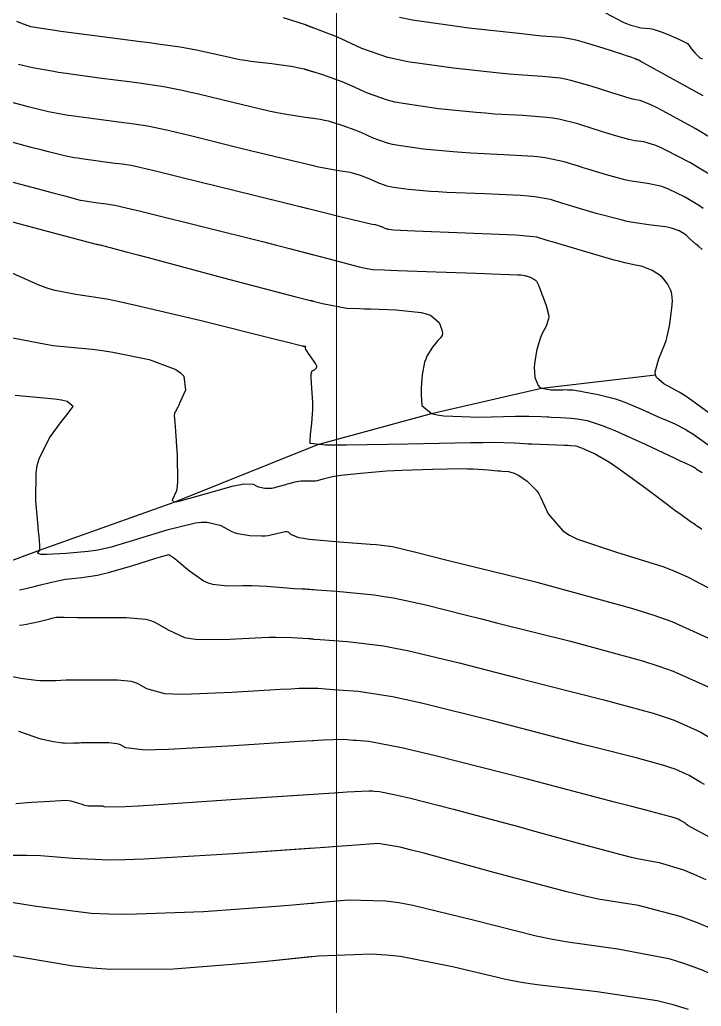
# Model space of a CAD drawing. Header units: metres. Extents: x 837475 to 838479, y 1189012 to 1191015.
# Drawn here: x 837854.6 to 837901.7, y 1190107.6 to 1190175.7 of the extents above; entities that cross this region are included whole.
import ezdxf

# ---------------------------------------------------------------- set-up
doc = ezdxf.new("R2010")
doc.units = ezdxf.units.M
doc.header["$LTSCALE"] = 0.3
doc.layers.add('COORD', color=7, linetype='Continuous', lineweight=20)
for name, color, linetype in [('COTAS 10', 1, 'Continuous'), ('COTAS INT', 252, 'Continuous'), ('DRENAJE', 5, 'Continuous')]:
    doc.layers.add(name, color=color, linetype=linetype)

msp = doc.modelspace()

# ---------------------------------------------------------------- linework, layer by layer
at = {"layer": 'COORD'}
msp.add_line((837876.514, 1189013.872), (837876.514, 1191013.872), dxfattribs=at)
at = {"layer": 'COTAS 10'}
for points in [[(837903.735, 1190166.754), (837901.3, 1190168.236), (837899.065, 1190169.444), (837898.616, 1190169.676), (837898.239, 1190169.864), (837897.492, 1190170.175), (837897.189, 1190170.218), (837897.093, 1190170.238), (837896.991, 1190170.261), (837896.58, 1190170.37), (837895.932, 1190170.571), (837895.68, 1190170.651), (837895.398, 1190170.742), (837894.117, 1190171.157), (837892.694, 1190171.555), (837892.321, 1190171.635), (837891.958, 1190171.701), (837890.722, 1190171.828), (837889.07, 1190171.939), (837888.444, 1190171.994), (837887.745, 1190172.061), (837884.611, 1190172.391), (837881.441, 1190172.845), (837880.718, 1190172.991), (837880.064, 1190173.144), (837878.263, 1190173.768), (837876.84, 1190174.43), (837876.424, 1190174.607), (837875.998, 1190174.782), (837874.381, 1190175.393), (837872.869, 1190175.886)], [(837874.381, 1190175.393), (837874.923, 1190175.188)], [(837852.326, 1190165.014), (837856.25, 1190163.967), (837857.022, 1190163.762), (837857.658, 1190163.593), (837858.816, 1190163.292), (837859.166, 1190163.225), (837859.292, 1190163.205), (837859.43, 1190163.184), (837860.034, 1190163.102), (837860.632, 1190163.025), (837860.767, 1190163.007), (837860.888, 1190162.99), (837861.214, 1190162.942), (837862.296, 1190162.69), (837862.894, 1190162.544), (837863.621, 1190162.366), (837867.324, 1190161.447), (837871.41, 1190160.42), (837872.378, 1190160.174), (837873.275, 1190159.944), (837875.927, 1190159.249), (837877.73, 1190158.775), (837878.093, 1190158.685), (837878.396, 1190158.611), (837878.999, 1190158.492), (837879.807, 1190158.465), (837880.24, 1190158.45), (837880.764, 1190158.432), (837883.413, 1190158.336), (837886.159, 1190158.238), (837886.744, 1190158.217), (837887.253, 1190158.199), (837888.458, 1190158.156), (837889.036, 1190158.134), (837889.15, 1190158.129), (837889.243, 1190158.124), (837889.412, 1190158.109), (837889.509, 1190158.08), (837889.557, 1190158.066), (837889.613, 1190158.049), (837889.893, 1190157.966), (837890.192, 1190157.812), (837890.26, 1190157.75), (837890.322, 1190157.68), (837890.496, 1190157.358), (837890.655, 1190156.922), (837890.709, 1190156.781), (837890.766, 1190156.631), (837891.008, 1190156.013), (837891.168, 1190155.383), (837891.175, 1190155.225), (837891.165, 1190155.074), (837890.99, 1190154.589), (837890.723, 1190154.072), (837890.654, 1190153.901), (837890.587, 1190153.719), (837890.364, 1190152.961), (837890.213, 1190152.155), (837890.192, 1190151.942), (837890.18, 1190151.734), (837890.211, 1190151.021), (837890.439, 1190150.476), (837890.551, 1190150.373), (837890.685, 1190150.292), (837891.347, 1190150.174), (837892.007, 1190150.188), (837892.14, 1190150.19), (837892.251, 1190150.191), (837892.473, 1190150.187), (837892.577, 1190150.178), (837892.614, 1190150.176), (837892.655, 1190150.174), (837892.831, 1190150.168), (837893.223, 1190150.116), (837893.4, 1190150.085), (837893.606, 1190150.048), (837894.595, 1190149.854), (837895.778, 1190149.551), (837896.106, 1190149.445), (837896.434, 1190149.329), (837897.622, 1190148.832), (837898.694, 1190148.339), (837898.948, 1190148.225), (837899.185, 1190148.122), (837899.889, 1190147.831), (837900.609, 1190147.464), (837900.855, 1190147.312), (837901.122, 1190147.137), (837902.255, 1190146.326)], [(837873.275, 1190159.944), (837874.923, 1190159.512)], [(837854.622, 1190136.366), (837854.734, 1190136.385), (837855.145, 1190136.474), (837855.641, 1190136.601), (837855.985, 1190136.689), (837856.731, 1190136.879), (837857.572, 1190137.06), (837857.809, 1190137.099), (837858.049, 1190137.133), (837858.93, 1190137.218), (837860.016, 1190137.378), (837860.384, 1190137.46), (837860.781, 1190137.557), (837862.457, 1190138.044), (837863.975, 1190138.519), (837864.271, 1190138.61), (837864.515, 1190138.683), (837864.948, 1190138.799), (837865.215, 1190138.626), (837865.353, 1190138.517), (837865.52, 1190138.382), (837866.355, 1190137.67), (837867.38, 1190136.972), (837867.666, 1190136.846), (837867.954, 1190136.747), (837869.001, 1190136.632), (837870.056, 1190136.672), (837870.349, 1190136.672), (837870.642, 1190136.667), (837871.703, 1190136.608), (837873.089, 1190136.5), (837873.587, 1190136.464), (837874.136, 1190136.425), (837876.529, 1190136.262), (837879.127, 1190136.008), (837879.804, 1190135.913), (837880.463, 1190135.806), (837882.687, 1190135.328), (837885.501, 1190134.608), (837886.531, 1190134.349), (837887.67, 1190134.063), (837892.687, 1190132.816), (837897.66, 1190131.456), (837898.771, 1190131.1), (837899.766, 1190130.752), (837902.395, 1190129.57)], [(837874.923, 1190136.371), (837874.136, 1190136.425)], [(837874.923, 1190118.513), (837869.392, 1190118.118), (837863.22, 1190117.753), (837861.929, 1190117.707), (837860.82, 1190117.686), (837858.326, 1190117.808), (837856.072, 1190117.994), (837855.116, 1190118.013), (837854.014, 1190118.017)], [(837914.145, 1190107.361), (837913.122, 1190107.854), (837907.989, 1190110.375), (837902.556, 1190112.902), (837901.343, 1190113.398), (837900.256, 1190113.807), (837897.382, 1190114.549), (837894.601, 1190115.003), (837893.573, 1190115.23), (837892.433, 1190115.5), (837887.382, 1190116.841), (837882.639, 1190118.139), (837881.693, 1190118.382), (837880.907, 1190118.575), (837879.392, 1190118.851), (837877.569, 1190118.706), (837876.588, 1190118.634), (837875.4, 1190118.547), (837869.392, 1190118.118)]]:
    msp.add_lwpolyline(points, dxfattribs=at)
at = {"layer": 'COTAS INT'}
for points in [[(837895.106, 1190176.219), (837896.31, 1190175.583), (837896.59, 1190175.46), (837896.845, 1190175.36), (837897.571, 1190175.193), (837898.139, 1190175.136), (837898.295, 1190175.107), (837898.45, 1190175.071), (837899.004, 1190174.891), (837899.532, 1190174.676), (837899.67, 1190174.619), (837899.804, 1190174.562), (837900.26, 1190174.363), (837900.619, 1190174.185), (837900.691, 1190174.141), (837900.753, 1190174.099), (837900.878, 1190173.969), (837900.97, 1190173.82), (837901.01, 1190173.767), (837901.056, 1190173.708), (837901.277, 1190173.453), (837901.512, 1190173.213), (837901.568, 1190173.164), (837901.619, 1190173.123), (837901.771, 1190173.038)], [(837902.666, 1190164.822), (837900.928, 1190165.879), (837899.262, 1190166.747), (837898.896, 1190166.917), (837898.572, 1190167.056), (837897.748, 1190167.301), (837897.124, 1190167.391), (837896.926, 1190167.431), (837896.717, 1190167.478), (837895.872, 1190167.704), (837894.901, 1190167.998), (837894.613, 1190168.088), (837894.316, 1190168.181), (837893.176, 1190168.548), (837891.87, 1190168.874), (837891.469, 1190168.941), (837891.05, 1190168.998), (837889.397, 1190169.124), (837887.429, 1190169.233), (837886.813, 1190169.281), (837886.166, 1190169.336), (837883.571, 1190169.597), (837881.116, 1190169.949), (837880.556, 1190170.061), (837880.05, 1190170.18), (837878.655, 1190170.664), (837877.552, 1190171.176), (837877.23, 1190171.314), (837876.901, 1190171.449), (837875.648, 1190171.922), (837874.304, 1190172.32), (837873.916, 1190172.408), (837873.522, 1190172.487), (837872.043, 1190172.692), (837870.592, 1190172.863), (837870.215, 1190172.921), (837869.849, 1190172.982), (837868.62, 1190173.243), (837867.468, 1190173.51), (837867.152, 1190173.576), (837866.838, 1190173.639), (837865.71, 1190173.84), (837864.178, 1190174.064), (837863.608, 1190174.142), (837862.975, 1190174.227), (837860.161, 1190174.591), (837857.472, 1190174.942), (837856.916, 1190175.018), (837856.443, 1190175.086), (837855.417, 1190175.257), (837854.71, 1190175.507), (837854.438, 1190175.624)], [(837880.88, 1190175.92), (837881.765, 1190175.742), (837885.651, 1190175.185), (837889.324, 1190174.786), (837890.075, 1190174.708), (837890.711, 1190174.645), (837892.048, 1190174.533), (837892.844, 1190174.41), (837893.139, 1190174.34), (837893.466, 1190174.254), (837894.92, 1190173.812), (837896.272, 1190173.366), (837896.537, 1190173.278), (837896.753, 1190173.204), (837897.137, 1190173.064), (837897.201, 1190173.031), (837897.215, 1190173.024), (837897.229, 1190173.019), (837897.267, 1190173.01), (837897.296, 1190173.007), (837897.304, 1190173.006), (837897.313, 1190173.004), (837897.341, 1190172.994), (837897.369, 1190172.983), (837897.383, 1190172.977), (837897.407, 1190172.967), (837897.426, 1190172.958), (837897.429, 1190172.955), (837897.433, 1190172.953), (837897.439, 1190172.946), (837897.444, 1190172.938), (837897.446, 1190172.936), (837897.448, 1190172.933), (837897.46, 1190172.919), (837897.475, 1190172.904), (837897.478, 1190172.902), (837897.486, 1190172.898), (837897.493, 1190172.895), (837897.497, 1190172.893), (837897.506, 1190172.889), (837898.174, 1190172.521), (837901.823, 1190170.509)], [(837901.844, 1190162.716), (837901.598, 1190162.889), (837900.556, 1190163.523), (837899.459, 1190164.051), (837899.177, 1190164.158), (837898.905, 1190164.247), (837898.005, 1190164.428), (837897.059, 1190164.563), (837896.76, 1190164.624), (837896.443, 1190164.696), (837895.163, 1190165.038), (837893.87, 1190165.425), (837893.545, 1190165.524), (837893.235, 1190165.62), (837892.235, 1190165.938), (837891.046, 1190166.192), (837890.616, 1190166.247), (837890.143, 1190166.296), (837888.071, 1190166.419), (837885.789, 1190166.527), (837885.182, 1190166.567), (837884.587, 1190166.61), (837882.532, 1190166.803), (837880.791, 1190167.053), (837880.394, 1190167.132), (837880.035, 1190167.217), (837879.046, 1190167.559), (837878.265, 1190167.923), (837878.037, 1190168.02), (837877.803, 1190168.116), (837876.915, 1190168.451), (837875.962, 1190168.733), (837875.687, 1190168.796), (837875.408, 1190168.852), (837874.359, 1190168.997), (837872.936, 1190169.217), (837872.42, 1190169.32), (837871.851, 1190169.441), (837869.358, 1190170.029), (837866.9, 1190170.626), (837866.353, 1190170.752), (837865.865, 1190170.861), (837864.586, 1190171.115), (837863.355, 1190171.295), (837862.898, 1190171.358), (837862.389, 1190171.426), (837860.13, 1190171.719), (837857.848, 1190172.028), (837857.325, 1190172.107), (837856.85, 1190172.184), (837855.527, 1190172.435), (837854.563, 1190172.662)], [(837874.304, 1190172.32), (837874.923, 1190172.137)], [(837901.773, 1190159.875), (837901.534, 1190160.077), (837901.332, 1190160.251), (837900.909, 1190160.639), (837900.686, 1190160.842), (837900.611, 1190160.899), (837900.529, 1190160.957), (837900.184, 1190161.166), (837899.655, 1190161.355), (837899.458, 1190161.399), (837899.238, 1190161.439), (837898.261, 1190161.555), (837896.995, 1190161.736), (837896.593, 1190161.818), (837896.169, 1190161.913), (837894.455, 1190162.372), (837892.839, 1190162.852), (837892.478, 1190162.961), (837892.154, 1190163.059), (837891.294, 1190163.328), (837890.222, 1190163.51), (837889.764, 1190163.554), (837889.236, 1190163.594), (837886.746, 1190163.715), (837884.148, 1190163.821), (837883.551, 1190163.853), (837883.008, 1190163.885), (837881.492, 1190164.009), (837880.466, 1190164.156), (837880.232, 1190164.203), (837880.021, 1190164.253), (837879.438, 1190164.455), (837878.978, 1190164.669), (837878.843, 1190164.726), (837878.705, 1190164.783), (837878.182, 1190164.981), (837877.62, 1190165.147), (837877.458, 1190165.184), (837877.294, 1190165.217), (837876.676, 1190165.302), (837875.28, 1190165.57), (837874.625, 1190165.718), (837873.853, 1190165.899), (837870.096, 1190166.815), (837866.331, 1190167.742), (837865.554, 1190167.928), (837864.892, 1190168.083), (837863.462, 1190168.391), (837862.533, 1190168.527), (837862.187, 1190168.574), (837861.803, 1190168.626), (837860.098, 1190168.846), (837858.375, 1190169.08), (837857.981, 1190169.14), (837857.622, 1190169.198), (837856.623, 1190169.387), (837855.594, 1190169.639), (837855.217, 1190169.736), (837854.798, 1190169.844), (837852.952, 1190170.332)], [(837874.923, 1190168.919), (837874.359, 1190168.997)], [(837903.118, 1190147.942), (837901.052, 1190149.445), (837900.593, 1190149.756), (837900.184, 1190150.022), (837899.117, 1190150.604), (837898.611, 1190151.041), (837898.556, 1190151.215), (837898.538, 1190151.413), (837898.78, 1190152.32), (837899.19, 1190153.332), (837899.277, 1190153.596), (837899.354, 1190153.853), (837899.536, 1190154.723), (837899.631, 1190155.471), (837899.652, 1190155.652), (837899.671, 1190155.821), (837899.72, 1190156.335), (837899.69, 1190156.781), (837899.659, 1190156.907), (837899.617, 1190157.034), (837899.385, 1190157.501), (837899.041, 1190157.932), (837898.929, 1190158.036), (837898.811, 1190158.134), (837898.321, 1190158.43), (837897.82, 1190158.64), (837897.693, 1190158.682), (837897.572, 1190158.718), (837897.179, 1190158.791), (837896.434, 1190158.949), (837896.092, 1190159.039), (837895.69, 1190159.148), (837893.746, 1190159.706), (837891.808, 1190160.279), (837891.41, 1190160.397), (837891.072, 1190160.498), (837890.353, 1190160.719), (837889.398, 1190160.829), (837888.911, 1190160.86), (837888.328, 1190160.892), (837885.42, 1190161.01), (837882.507, 1190161.116), (837881.92, 1190161.139), (837881.43, 1190161.16), (837880.452, 1190161.215), (837880.141, 1190161.26), (837880.07, 1190161.274), (837880.006, 1190161.289), (837879.83, 1190161.35), (837879.69, 1190161.415), (837879.649, 1190161.433), (837879.607, 1190161.45), (837879.449, 1190161.51), (837879.279, 1190161.56), (837879.23, 1190161.571), (837879.18, 1190161.581), (837878.992, 1190161.607), (837877.624, 1190161.924), (837876.83, 1190162.117), (837875.855, 1190162.357), (837870.835, 1190163.602), (837865.762, 1190164.858), (837864.755, 1190165.104), (837863.92, 1190165.305), (837862.338, 1190165.667), (837861.711, 1190165.758), (837861.477, 1190165.79), (837861.218, 1190165.825), (837860.066, 1190165.974), (837858.903, 1190166.132), (837858.636, 1190166.172), (837858.394, 1190166.211), (837857.72, 1190166.34), (837856.626, 1190166.616), (837856.119, 1190166.749), (837855.524, 1190166.905), (837852.639, 1190167.673)], [(837874.923, 1190165.651), (837874.625, 1190165.718)], [(837843.785, 1190164.555), (837857.925, 1190160.775), (837858.689, 1190160.57), (837859.912, 1190160.244), (837859.938, 1190160.239), (837859.948, 1190160.237), (837859.958, 1190160.236), (837860.003, 1190160.23), (837860.047, 1190160.224), (837860.057, 1190160.223), (837860.066, 1190160.221), (837860.09, 1190160.218), (837860.17, 1190160.199), (837860.214, 1190160.188), (837860.268, 1190160.175), (837860.543, 1190160.107), (837862.001, 1190159.721), (837862.801, 1190159.507), (837863.774, 1190159.247), (837868.717, 1190157.92), (837873.712, 1190156.608), (837874.717, 1190156.356), (837875.557, 1190156.153), (837877.226, 1190155.823), (837878.115, 1190155.798), (837878.463, 1190155.786), (837878.857, 1190155.773), (837880.648, 1190155.71), (837882.37, 1190155.529), (837882.719, 1190155.441), (837883.014, 1190155.337), (837883.619, 1190154.826), (837883.801, 1190154.314), (837883.828, 1190154.209), (837883.845, 1190154.12), (837883.826, 1190153.931), (837883.669, 1190153.757), (837883.601, 1190153.676), (837883.522, 1190153.581), (837883.143, 1190153.124), (837882.761, 1190152.498), (837882.678, 1190152.297), (837882.606, 1190152.084), (837882.432, 1190151.214), (837882.364, 1190150.314), (837882.359, 1190150.081), (837882.36, 1190149.856), (837882.413, 1190149.103), (837883.079, 1190148.55), (837883.466, 1190148.451), (837883.942, 1190148.375), (837886.394, 1190148.297), (837888.888, 1190148.35), (837889.39, 1190148.357), (837889.81, 1190148.361), (837890.647, 1190148.346), (837891.04, 1190148.312), (837891.18, 1190148.304), (837891.334, 1190148.296), (837892.001, 1190148.272), (837892.743, 1190148.227), (837892.943, 1190148.207), (837893.141, 1190148.183), (837893.839, 1190148.067), (837894.874, 1190147.727), (837895.284, 1190147.562), (837895.749, 1190147.366), (837897.873, 1190146.403), (837899.877, 1190145.461), (837900.265, 1190145.28), (837900.581, 1190145.132), (837901.12, 1190144.883), (837901.203, 1190144.841), (837901.231, 1190144.823), (837901.262, 1190144.803), (837901.392, 1190144.71), (837901.778, 1190144.463)], [(837874.923, 1190162.588), (837870.835, 1190163.602)], [(837901.755, 1190140.523), (837901.628, 1190140.625), (837901.46, 1190140.746), (837901.391, 1190140.794), (837901.313, 1190140.847), (837900.951, 1190141.086), (837900.223, 1190141.604), (837899.913, 1190141.832), (837899.557, 1190142.097), (837897.882, 1190143.359), (837896.134, 1190144.639), (837895.732, 1190144.916), (837895.366, 1190145.159), (837894.338, 1190145.754), (837893.661, 1190146.062), (837893.516, 1190146.124), (837893.389, 1190146.176), (837893.083, 1190146.28), (837892.677, 1190146.318), (837892.486, 1190146.328), (837892.262, 1190146.339), (837891.171, 1190146.376), (837890.013, 1190146.418), (837889.747, 1190146.432), (837889.504, 1190146.446), (837888.822, 1190146.505), (837887.369, 1190146.531), (837886.64, 1190146.524), (837885.768, 1190146.512), (837881.441, 1190146.42), (837877.213, 1190146.348), (837876.405, 1190146.349), (837875.753, 1190146.359), (837874.707, 1190146.469), (837874.71, 1190146.789), (837874.72, 1190146.931), (837874.734, 1190147.095), (837874.814, 1190147.882), (837874.88, 1190148.818), (837874.883, 1190149.077), (837874.881, 1190149.335), (837874.819, 1190150.266), (837874.759, 1190151.021), (837874.758, 1190151.168), (837874.763, 1190151.289), (837874.838, 1190151.5), (837874.946, 1190151.543), (837874.973, 1190151.557), (837874.998, 1190151.572), (837875.079, 1190151.634), (837875.134, 1190151.703), (837875.144, 1190151.723), (837875.151, 1190151.743), (837875.156, 1190151.817), (837875.096, 1190151.949), (837875.062, 1190152.005), (837875.021, 1190152.069), (837874.811, 1190152.372), (837874.591, 1190152.682), (837874.545, 1190152.751), (837874.504, 1190152.812), (837874.409, 1190152.97), (837874.37, 1190153.064), (837874.366, 1190153.084), (837874.364, 1190153.102), (837874.381, 1190153.145), (837874.391, 1190153.166), (837874.386, 1190153.17), (837874.377, 1190153.174), (837874.313, 1190153.181), (837874.236, 1190153.184), (837874.218, 1190153.186), (837874.202, 1190153.187), (837874.157, 1190153.195), (837873.065, 1190153.468), (837872.389, 1190153.636), (837867.172, 1190154.935), (837862.539, 1190156.038), (837861.54, 1190156.256), (837860.664, 1190156.435), (837858.525, 1190156.762), (837856.972, 1190157.065), (837856.464, 1190157.229), (837855.924, 1190157.427), (837853.692, 1190158.431)], [(837874.923, 1190156.306), (837874.717, 1190156.356)], [(837853.68, 1190153.875), (837856.923, 1190153.243), (837859.638, 1190152.994), (837860.364, 1190152.895), (837861.079, 1190152.783), (837863.57, 1190152.267), (837865.427, 1190151.578), (837865.743, 1190151.357), (837865.972, 1190151.122), (837866.082, 1190150.165), (837865.702, 1190149.305), (837865.623, 1190149.131), (837865.555, 1190148.986), (837865.402, 1190148.694), (837865.34, 1190148.585), (837865.329, 1190148.555), (837865.321, 1190148.525), (837865.314, 1190148.415), (837865.35, 1190147.919), (837865.369, 1190147.645), (837865.391, 1190147.311), (837865.506, 1190145.615), (837865.541, 1190143.878), (837865.513, 1190143.519), (837865.469, 1190143.213), (837865.176, 1190142.55), (837865.297, 1190142.429), (837865.514, 1190142.466), (837865.811, 1190142.533), (837867.546, 1190143.026), (837869.412, 1190143.545), (837869.791, 1190143.627), (837870.11, 1190143.683), (837870.768, 1190143.666), (837871.054, 1190143.506), (837871.14, 1190143.473), (837871.228, 1190143.445), (837871.571, 1190143.383), (837871.946, 1190143.385), (837872.055, 1190143.398), (837872.167, 1190143.415), (837872.59, 1190143.521), (837873.02, 1190143.651), (837873.136, 1190143.684), (837873.251, 1190143.715), (837873.655, 1190143.816), (837874.044, 1190143.883), (837874.15, 1190143.892), (837874.254, 1190143.897), (837874.623, 1190143.884), (837874.993, 1190143.882), (837875.098, 1190143.895), (837875.204, 1190143.914), (837875.599, 1190144.031), (837876.244, 1190144.186), (837876.508, 1190144.23), (837876.81, 1190144.274), (837878.207, 1190144.433), (837879.965, 1190144.573), (837880.494, 1190144.604), (837881.041, 1190144.632), (837883.168, 1190144.709), (837885.122, 1190144.736), (837885.559, 1190144.733), (837885.952, 1190144.726), (837886.997, 1190144.664), (837887.668, 1190144.589), (837887.825, 1190144.574), (837887.97, 1190144.561), (837888.391, 1190144.535), (837888.797, 1190144.428), (837888.933, 1190144.364), (837889.079, 1190144.285), (837889.692, 1190143.874), (837890.328, 1190143.219), (837890.488, 1190142.985), (837890.642, 1190142.728), (837891.14, 1190141.613), (837892.14, 1190140.44), (837892.609, 1190140.147), (837893.163, 1190139.868), (837895.86, 1190138.976), (837899.066, 1190137.971), (837899.942, 1190137.622), (837900.811, 1190137.241), (837903.907, 1190135.608)], [(837903.151, 1190132.589), (837899.692, 1190134.144), (837898.383, 1190134.602), (837896.922, 1190135.07), (837890.381, 1190136.859), (837884.264, 1190138.373), (837883.071, 1190138.669), (837882.095, 1190138.911), (837880.381, 1190139.338), (837879.638, 1190139.434), (837879.275, 1190139.467), (837878.844, 1190139.503), (837876.72, 1190139.656), (837874.642, 1190139.842), (837874.24, 1190139.899), (837873.914, 1190139.958), (837873.364, 1190140.19), (837873.192, 1190140.35), (837873.104, 1190140.363), (837872.999, 1190140.362), (837872.477, 1190140.248), (837871.793, 1190140.101), (837871.586, 1190140.08), (837871.372, 1190140.066), (837870.535, 1190140.088), (837869.693, 1190140.241), (837869.476, 1190140.31), (837869.265, 1190140.392), (837868.56, 1190140.783), (837867.583, 1190141.023), (837867.201, 1190141.009), (837866.77, 1190140.96), (837864.811, 1190140.491), (837862.836, 1190139.884), (837862.396, 1190139.748), (837862.003, 1190139.626), (837860.966, 1190139.302), (837860.042, 1190139.094), (837859.719, 1190139.046), (837859.367, 1190139.001), (837857.856, 1190138.872), (837856.517, 1190138.811), (837856.274, 1190138.81), (837856.087, 1190138.815), (837855.871, 1190138.888), (837855.984, 1190139.041), (837856.004, 1190139.096), (837856.019, 1190139.157), (837856.031, 1190139.423), (837855.974, 1190140.079), (837855.945, 1190140.386), (837855.911, 1190140.748), (837855.741, 1190142.504), (837855.763, 1190144.457), (837855.85, 1190144.942), (837855.971, 1190145.402), (837856.702, 1190146.864), (837857.535, 1190147.988), (837857.721, 1190148.236), (837857.888, 1190148.457), (837858.329, 1190149.026), (837857.906, 1190149.38), (837857.527, 1190149.464), (837857.036, 1190149.543), (837854.319, 1190149.782)], [(837874.923, 1190146.446), (837874.707, 1190146.469)], [(837874.623, 1190143.884), (837874.923, 1190143.882)], [(837874.923, 1190139.817), (837874.642, 1190139.842)], [(837854.617, 1190133.915), (837854.859, 1190133.95), (837855.102, 1190133.99), (837855.989, 1190134.183), (837856.712, 1190134.367), (837856.852, 1190134.402), (837856.965, 1190134.431), (837857.157, 1190134.477), (837857.397, 1190134.475), (837857.541, 1190134.474), (837857.718, 1190134.472), (837858.636, 1190134.463), (837859.842, 1190134.454), (837860.201, 1190134.453), (837860.569, 1190134.453), (837861.989, 1190134.455), (837863.339, 1190134.327), (837863.664, 1190134.244), (837863.968, 1190134.14), (837864.889, 1190133.594), (837866.018, 1190133.081), (837866.453, 1190132.998), (837866.941, 1190132.94), (837869.144, 1190132.947), (837871.357, 1190133.073), (837871.852, 1190133.091), (837872.295, 1190133.102), (837873.466, 1190133.078), (837874.558, 1190132.993), (837874.95, 1190132.964), (837875.382, 1190132.934), (837877.267, 1190132.805), (837879.754, 1190132.491), (837880.565, 1190132.342), (837881.43, 1190132.168), (837884.994, 1190131.318), (837888.907, 1190130.305), (837889.991, 1190130.028), (837891.076, 1190129.753), (837894.994, 1190128.773), (837898.398, 1190127.842), (837899.159, 1190127.598), (837899.839, 1190127.361), (837901.64, 1190126.551), (837903.104, 1190125.676)], [(837874.923, 1190132.966), (837874.558, 1190132.993)], [(837901.926, 1190122.91), (837901.674, 1190123.06), (837900.884, 1190123.532), (837899.913, 1190123.969), (837899.546, 1190124.097), (837899.136, 1190124.228), (837897.301, 1190124.73), (837894.482, 1190125.443), (837893.452, 1190125.708), (837892.313, 1190126.002), (837887.301, 1190127.307), (837882.397, 1190128.53), (837881.326, 1190128.772), (837880.381, 1190128.973), (837878.005, 1190129.349), (837876.628, 1190129.443), (837876.313, 1190129.465), (837876.027, 1190129.486), (837875.23, 1190129.548), (837873.947, 1190129.536), (837873.354, 1190129.51), (837872.658, 1190129.474), (837869.287, 1190129.262), (837865.927, 1190129.133), (837865.239, 1190129.15), (837864.656, 1190129.189), (837863.423, 1190129.518), (837862.778, 1190129.9), (837862.565, 1190129.973), (837862.338, 1190130.031), (837861.392, 1190130.121), (837860.399, 1190130.119), (837860.14, 1190130.119), (837859.89, 1190130.12), (837859.045, 1190130.126), (837858.262, 1190130.124), (837858.051, 1190130.119), (837857.841, 1190130.113), (837857.1, 1190130.076), (837856.292, 1190130.072), (837856.041, 1190130.087), (837855.777, 1190130.108), (837854.721, 1190130.239), (837853.554, 1190130.475)], [(837874.923, 1190129.545), (837873.947, 1190129.536)], [(837874.923, 1190125.933), (837874.857, 1190125.929), (837873.959, 1190125.875), (837869.43, 1190125.577), (837864.914, 1190125.326), (837864.025, 1190125.302), (837863.294, 1190125.297), (837861.957, 1190125.442), (837861.588, 1190125.66), (837861.467, 1190125.702), (837861.337, 1190125.735), (837860.796, 1190125.786), (837860.228, 1190125.785), (837860.08, 1190125.786), (837859.937, 1190125.786), (837859.454, 1190125.789), (837859.007, 1190125.788), (837858.885, 1190125.785), (837858.765, 1190125.782), (837858.342, 1190125.761), (837857.88, 1190125.759), (837857.736, 1190125.767), (837857.585, 1190125.779), (837856.982, 1190125.854), (837856.218, 1190126.025), (837855.966, 1190126.097), (837855.697, 1190126.18), (837854.577, 1190126.569)], [(837902.188, 1190119.321), (837900.781, 1190120.088), (837900.695, 1190120.163), (837900.663, 1190120.186), (837900.629, 1190120.21), (837900.477, 1190120.306), (837900.319, 1190120.4), (837900.28, 1190120.423), (837900.243, 1190120.445), (837900.128, 1190120.513), (837899.987, 1190120.577), (837899.934, 1190120.595), (837899.875, 1190120.614), (837899.608, 1190120.687), (837897.888, 1190121.134), (837896.912, 1190121.388), (837895.719, 1190121.699), (837889.608, 1190123.297), (837883.364, 1190124.892), (837882.088, 1190125.202), (837881.008, 1190125.455), (837878.742, 1190125.893), (837877.875, 1190125.952), (837877.676, 1190125.966), (837877.496, 1190125.979), (837876.993, 1190126.019), (837875.599, 1190125.971), (837874.857, 1190125.929)], [(837854.376, 1190121.611), (837855.442, 1190121.685), (837856.316, 1190121.743), (837857.867, 1190121.823), (837858.165, 1190121.783), (837858.248, 1190121.766), (837858.332, 1190121.745), (837858.639, 1190121.648), (837858.92, 1190121.551), (837858.988, 1190121.53), (837859.051, 1190121.512), (837859.243, 1190121.469), (837859.394, 1190121.45), (837859.432, 1190121.447), (837859.468, 1190121.445), (837859.584, 1190121.446), (837859.69, 1190121.451), (837859.72, 1190121.452), (837859.751, 1190121.452), (837859.863, 1190121.453), (837859.984, 1190121.452), (837860.2, 1190121.452), (837860.335, 1190121.439), (837860.368, 1190121.431), (837860.399, 1190121.42), (837860.491, 1190121.366), (837861.931, 1190121.405), (837862.812, 1190121.453), (837863.901, 1190121.519), (837869.573, 1190121.892), (837875.26, 1190122.276), (837876.359, 1190122.348), (837877.252, 1190122.405), (837878.757, 1190122.489), (837878.964, 1190122.472), (837879.039, 1190122.467), (837879.121, 1190122.461), (837879.48, 1190122.437), (837880.512, 1190122.231), (837881.018, 1190122.11), (837881.62, 1190121.963), (837884.593, 1190121.201), (837888.133, 1190120.263), (837889.092, 1190120.003), (837890.043, 1190119.745), (837893.405, 1190118.813), (837896.245, 1190118.05), (837896.867, 1190117.898), (837897.418, 1190117.771), (837898.813, 1190117.528), (837900.476, 1190117.013), (837901.195, 1190116.715), (837902.028, 1190116.35)], [(837869.573, 1190121.892), (837874.923, 1190122.253)], [(837852.441, 1190115.049), (837855.808, 1190114.512), (837859.572, 1190114.03), (837860.784, 1190113.973), (837862.071, 1190113.95), (837867.33, 1190114.14), (837872.356, 1190114.513), (837873.495, 1190114.604), (837874.524, 1190114.69), (837874.923, 1190114.728)], [(837874.524, 1190114.69), (837877.33, 1190114.956), (837879.924, 1190114.886), (837880.82, 1190114.759), (837881.794, 1190114.587), (837885.951, 1190113.577), (837890.32, 1190112.472), (837891.427, 1190112.238), (837892.489, 1190112.037), (837895.951, 1190111.571), (837899.462, 1190110.885), (837900.554, 1190110.545), (837901.698, 1190110.14), (837906.264, 1190108.134), (837910.483, 1190106.105)], [(837900.84, 1190107.379), (837899.765, 1190107.693), (837898.668, 1190107.964), (837894.521, 1190108.592), (837890.377, 1190109.07), (837889.281, 1190109.247), (837888.208, 1190109.443), (837884.521, 1190110.314), (837880.948, 1190111.034), (837879.947, 1190111.136), (837878.942, 1190111.196), (837875.268, 1190111.061), (837871.48, 1190110.673), (837870.402, 1190110.574), (837869.312, 1190110.478), (837865.268, 1190110.163), (837860.921, 1190110.146), (837859.639, 1190110.239), (837858.324, 1190110.374), (837853.29, 1190111.215)], [(837874.923, 1190111.026), (837871.48, 1190110.673)]]:
    msp.add_lwpolyline(points, dxfattribs=at)
at = {"layer": 'DRENAJE'}
for p, q in [((837890.685, 1190150.292), (837898.556, 1190151.215)), ((837883.079, 1190148.55), (837890.685, 1190150.292)), ((837875.23, 1190146.414), (837883.079, 1190148.55)), ((837865.297, 1190142.429), (837875.23, 1190146.414)), ((837856.004, 1190139.096), (837865.297, 1190142.429)), ((837842.95, 1190134.238), (837856.004, 1190139.096))]:
    msp.add_line(p, q, dxfattribs=at)

doc.saveas('drawing.dxf')
